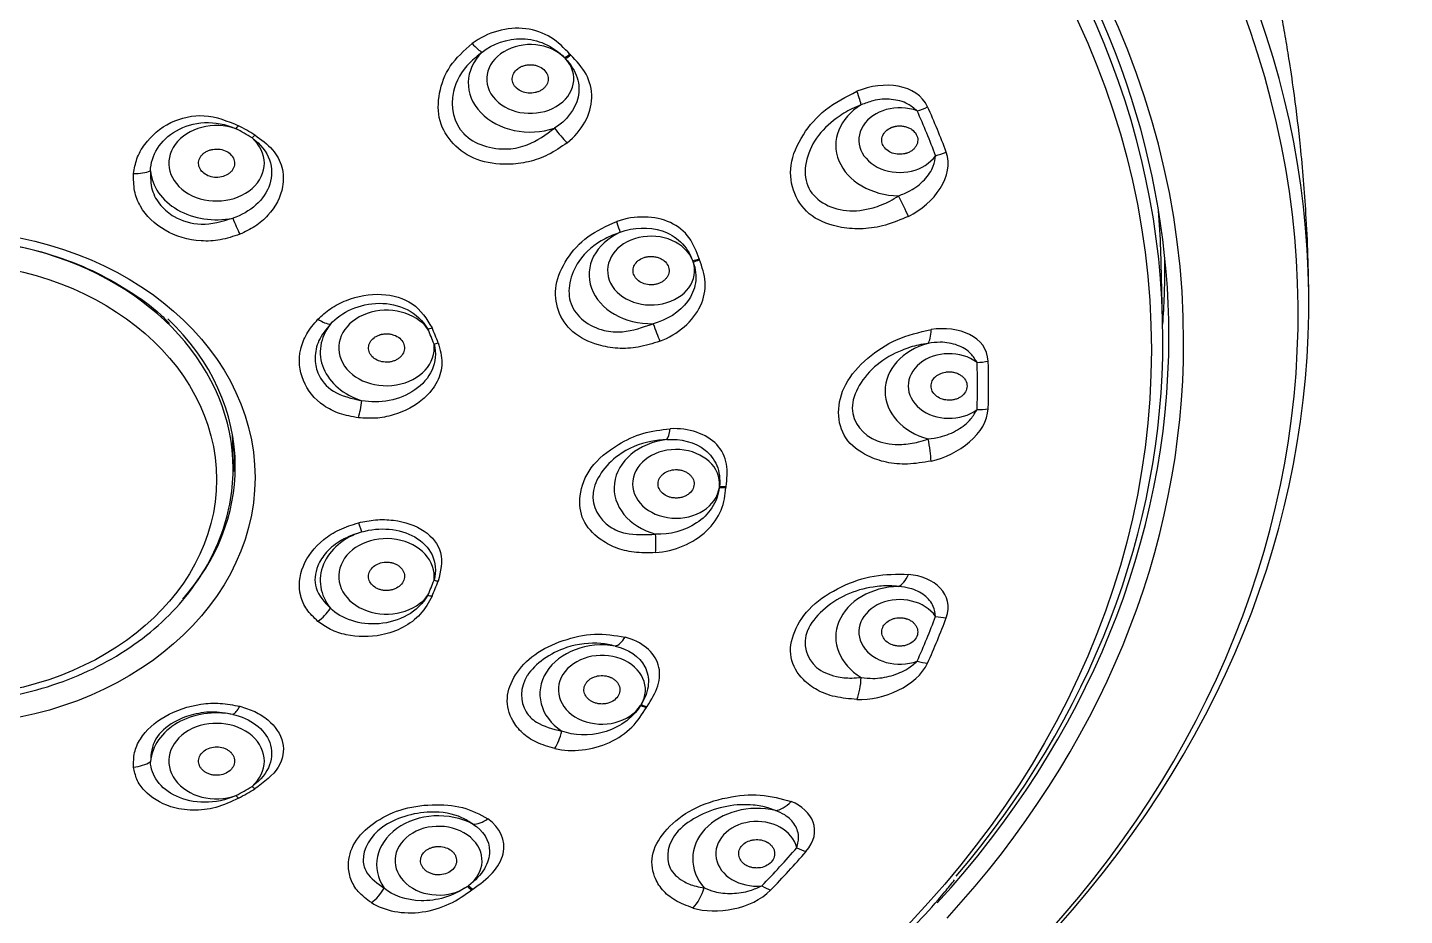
# Model space of a CAD drawing. Extents: x 0 to 1354, y 0 to 992.
# Drawn here: x 480.05 to 518.32, y 646.13 to 670.82 of the extents above; entities that cross this region are included whole.
import ezdxf

# ---------------------------------------------------------------- set-up
doc = ezdxf.new("R2010")
doc.units = 0
doc.header["$LTSCALE"] = 10
doc.header["$MEASUREMENT"] = 0
doc.layers.add('1', color=7, linetype='CONTINUOUS')

msp = doc.modelspace()

# ---------------------------------------------------------------- linework, layer by layer
at = {"layer": '1', "color": 7, "linetype": 'Continuous', "lineweight": -3}
for p, q in [((511.594, 662.754), (511.54, 664.646)), ((485.759, 658.553), (485.759, 659.039))]:
    msp.add_line(p, q, dxfattribs=at)
for centre, major_axis, ratio, start_param, end_param in [((477.659, 662.88), (37.699, 0), 0.790155, 5.156583, 10.55138), ((477.659, 662.072), (-34.52, 0), 0.790155, 3.141593, 6.283185), ((477.659, 662.237), (34.11, 0), 0.790155, 0, 3.141593), ((477.659, 663.163), (-37.999, 0), 0.790155, 2.502798, 3.799488), ((477.659, 662.15), (-33.944, 0), 0.790155, 3.141593, 3.806432), ((494.018, 669.272), (-1.723, 0), 0.790155, 5.603381, 8.256586), ((492.278, 670.759), (-0.475, 0.643), 0.18333, 2.072391, 2.769254), ((494.018, 669.386), (1.209, 0), 0.790155, 0.662184, 6.914598), ((494.972, 670.464), (0.578, 0.553), 0.488794, 4.274683, 4.509098), ((477.659, 659.625), (21.709, 0), 0.790155, 0.645942, 0.647655), ((494.994, 670.441), (-0.579, -0.552), 0.489427, 1.13396, 1.368375), ((477.659, 659.638), (21.895, 0), 0.790155, 0.645942, 0.647655), ((502.829, 669.539), (-0.385, 0.923), 0.069891, 3.43752, 4.115548), ((504.289, 667.543), (-1.779, 0), 0.790155, 5.359245, 7.835444), ((504.289, 667.686), (1.136, 0), 0.790155, 1.132001, 5.779503), ((504.771, 669.112), (-0.911, -0.412), 0.577214, 1.315641, 1.62953), ((477.659, 660.88), (-29.098, 0), 0.790155, 3.426954, 3.484549), ((485.3, 667.043), (1.328, 0), 0.790155, 1.151939, 7.016202), ((477.659, 660.85), (28.789, 0), 0.790155, 0.285362, 0.342957), ((485.84, 668.492), (0.386, 0.701), 0.350617, 4.145759, 4.299406), ((477.659, 658.733), (14.302, 0), 0.790155, 0.923169, 0.961787), ((477.659, 658.738), (-14.424, 0), 0.790155, 4.064761, 4.10338), ((486.287, 668.235), (-0.41, -0.687), 0.369764, 1.0168, 1.170446), ((494.895, 668.021), (-0.496, 0.628), 0.201371, 1.415733, 2.112596), ((505.284, 667.866), (0.937, 0.348), 0.588121, 4.497406, 4.811294), ((482.949, 667.177), (-0.797, 0.065), 0.516767, 1.669693, 2.311148), ((485.3, 666.928), (-1.842, 0), 0.790155, 0.067887, 1.817068), ((504.244, 666.099), (-0.439, 0.898), 0.027536, 4.063541, 4.74157), ((477.659, 664.044), (-33.89, 0), 0.790155, 3.164173, 3.204425), ((477.659, 658.553), (-8.1, 0), 0.790155, 3.141593, 5.631894), ((485.875, 665.498), (-0.294, 0.744), 0.137649, 1.491595, 2.13305), ((496.262, 665.851), (-0.262, 0.756), 0.015481, 3.408453, 4.105317), ((497.376, 663.943), (-1.723, 0), 0.790155, 5.233782, 7.886987), ((497.376, 664.058), (1.209, 0), 0.790155, 0.292585, 6.544999), ((498.534, 664.823), (0.752, 0.272), 0.589366, 4.502608, 4.737023), ((477.659, 659.638), (21.895, 0), 0.790155, 0.276343, 0.278056), ((477.659, 664.166), (-34, 0), 0.790155, 3.141593, 3.150821), ((477.659, 659.625), (21.709, 0), 0.790155, 0.276343, 0.278056), ((498.544, 664.795), (-0.753, -0.27), 0.589653, 1.362238, 1.596653), ((477.659, 664.166), (-34, 0), 0.790155, 3.082001, 3.141593), ((490.023, 661.907), (1.328, 0), 0.790155, 0.52362, 6.387883), ((477.659, 658.605), (8.162, 0), 0.790155, 0, 0.691739), ((490.023, 661.792), (-1.842, 0), 0.790155, 5.722754, 7.471935), ((488.027, 663.158), (-0.58, 0.551), 0.3757, 2.058773, 2.700229), ((491.173, 662.922), (0.733, 0.321), 0.579144, 4.463746, 4.617392), ((477.659, 658.738), (-14.424, 0), 0.790155, 3.436443, 3.475061), ((497.45, 662.552), (-0.285, 0.748), 0.006264, 1.527618, 2.224481), ((477.659, 658.733), (14.302, 0), 0.790155, 0.29485, 0.333468), ((504.868, 662.984), (-0.155, 0.988), 0.252062, 3.38468, 4.062709), ((477.659, 662.237), (34.11, 0), 0.790155, 5.658696, 6.283185), ((477.659, 662.15), (-33.944, 0), 0.790155, 2.551268, 3.141593), ((491.344, 662.507), (-0.747, -0.287), 0.586457, 1.349092, 1.502739), ((505.659, 660.706), (-1.779, 0), 0.790155, 5.045086, 7.521285), ((505.659, 660.85), (1.136, 0), 0.790155, 0.817842, 5.465344), ((477.659, 662.072), (-34.52, 0), 0.790155, 2.51406, 3.141593), ((506.436, 662.118), (-0.999, -0.036), 0.612653, 1.548466, 1.862354), ((477.659, 660.85), (28.789, 0), 0.790155, 6.254388, 6.311983), ((477.659, 660.88), (-29.098, 0), 0.790155, 3.112795, 3.17039), ((489.144, 660.44), (0.098, 0.794), 0.237725, 4.102152, 4.743607), ((506.436, 660.808), (0.999, -0.036), 0.612653, 4.73472, 5.048608), ((477.659, 659.039), (8.1, 0), 0.790155, 0, 0.080209), ((497.733, 660.139), (-0.037, 0.799), 0.234951, 3.365531, 4.062394), ((498.072, 658.016), (-1.723, 0), 0.790155, 4.864183, 7.517388), ((498.072, 658.13), (1.209, 0), 0.790155, 6.206171, 12.458585), ((504.868, 659.367), (-0.212, 0.977), 0.207528, 4.000239, 4.678268), ((477.659, 659.039), (8.15, 0), 0.790155, 6.195221, 6.272092), ((477.659, 658.605), (8.162, 0), 0.790155, 5.675484, 6.283185), ((477.659, 659.625), (21.709, 0), 0.790155, 6.189929, 6.191642), ((499.273, 658.518), (-0.794, 0.094), 0.610244, 1.642903, 1.877318), ((499.277, 658.547), (0.795, -0.092), 0.610341, 4.783179, 5.017594), ((477.659, 659.638), (21.895, 0), 0.790155, 6.189929, 6.191642), ((490.023, 655.444), (-1.842, 0), 0.790155, 5.094435, 6.843617), ((489.144, 657.547), (-0.208, 0.772), 0.056522, 2.257656, 2.899111), ((497.333, 656.723), (-0.061, 0.798), 0.212439, 4.009316, 4.70618), ((490.023, 655.558), (1.328, 0), 0.790155, 6.178487, 12.04275), ((504.244, 656.252), (0.091, 0.996), 0.432054, 3.378193, 4.056222), ((477.659, 658.733), (14.302, 0), 0.790155, 5.949717, 5.988335), ((477.659, 658.738), (-14.424, 0), 0.790155, 2.808124, 2.846742), ((491.344, 655.939), (0.747, -0.287), 0.586457, 4.934093, 5.08774), ((504.289, 653.869), (-1.779, 0), 0.790155, 4.730926, 7.207126), ((491.173, 655.524), (-0.733, 0.321), 0.579144, 1.81944, 1.973086), ((504.289, 654.013), (1.136, 0), 0.790155, 0.503683, 5.151184), ((488.027, 654.83), (0.511, 0.615), 0.556904, 4.266721, 4.908177), ((477.659, 660.85), (28.789, 0), 0.790155, 5.940229, 5.997824), ((505.284, 655.059), (-0.937, 0.348), 0.588121, 1.785779, 2.099668), ((477.659, 660.88), (-29.098, 0), 0.790155, 2.798636, 2.856231), ((496.01, 652.29), (-1.723, 0), 0.790155, 4.494584, 7.147789), ((496.493, 654.392), (0.202, 0.774), 0.44544, 3.390589, 4.087452), ((496.01, 652.405), (1.209, 0), 0.790155, 5.836572, 12.088986), ((504.771, 653.813), (0.911, -0.412), 0.577214, 4.967544, 5.281432), ((502.829, 652.812), (0.03, 1), 0.3897, 3.981884, 4.659913), ((485.3, 650.308), (-1.842, 0), 0.790155, 4.466117, 6.215298), ((485.875, 652.489), (0.189, 0.777), 0.318853, 3.37933, 4.020785), ((477.659, 659.625), (21.709, 0), 0.790155, 5.82033, 5.822043), ((497.084, 652.456), (-0.676, 0.427), 0.548418, 1.904211, 2.138626), ((497.1, 652.482), (0.677, -0.426), 0.548886, 5.044741, 5.279156), ((477.659, 659.638), (21.895, 0), 0.790155, 5.82033, 5.822043), ((485.3, 650.422), (1.328, 0), 0.790155, 5.550169, 11.414432), ((494.558, 651.321), (0.177, 0.78), 0.425202, 4.026831, 4.723695), ((482.949, 650.81), (0.796, 0.078), 0.69797, 4.701126, 5.342581), ((477.659, 658.733), (14.302, 0), 0.790155, 5.321398, 5.360017), ((485.84, 649.954), (-0.386, 0.701), 0.350617, 2.137426, 2.291073), ((477.659, 658.738), (-14.424, 0), 0.790155, 2.179806, 2.218424), ((486.287, 650.211), (0.41, -0.687), 0.369764, 5.266386, 5.420032), ((500.312, 647.702), (-1.779, 0), 0.790155, 4.416767, 6.892966), ((501.017, 650.002), (0.359, 0.933), 0.592247, 3.429012, 4.107041), ((491.47, 647.539), (-1.723, 0), 0.790155, 4.124985, 6.77819), ((491.47, 647.654), (1.209, 0), 0.790155, 5.466973, 11.719387), ((492.71, 649.387), (0.458, 0.656), 0.61852, 3.502348, 4.199211), ((500.312, 647.845), (1.136, 0), 0.790155, 0.189523, 4.837025), ((477.659, 660.85), (28.789, 0), 0.790155, 5.626069, 5.683664), ((501.427, 648.627), (-0.756, 0.654), 0.50602, 1.983354, 2.297242), ((477.659, 660.88), (-29.098, 0), 0.790155, 2.484477, 2.542072), ((489.501, 647.075), (0.431, 0.674), 0.60329, 4.128443, 4.825306), ((477.659, 659.625), (21.709, 0), 0.790155, 5.450731, 5.452444), ((492.27, 647.429), (-0.467, 0.65), 0.412525, 2.091639, 2.326054), ((492.298, 647.449), (0.468, -0.649), 0.413301, 5.232558, 5.466973), ((477.659, 659.638), (21.895, 0), 0.790155, 5.450731, 5.452444), ((498.326, 647.076), (0.292, 0.956), 0.556219, 4.017305, 4.695334), ((500.453, 647.568), (0.716, -0.699), 0.485274, 5.154868, 5.468757)]:
    msp.add_ellipse(centre, major_axis=major_axis, ratio=ratio, start_param=start_param, end_param=end_param, dxfattribs=at)
for centre, major_axis in [((477.659, 661.859), (33.622, 0)), ((477.659, 658.305), (-8.709, 0)), ((477.659, 658.248), (7.641, 0))]:
    msp.add_ellipse(centre, major_axis=major_axis, ratio=0.790155, dxfattribs=at)
for points, knots in [([(515.658, 663.317), (515.652, 664.092), (515.604, 665.492), (515.451, 667.362), (515.284, 668.773), (515.138, 669.77), (515.017, 670.504), (514.904, 671.135), (514.78, 671.769), (514.569, 672.777), (514.229, 674.202), (513.66, 676.203), (512.901, 678.44), (511.959, 680.757), (510.987, 682.804), (510.203, 684.268), (509.64, 685.245), (509.215, 685.953), (508.659, 686.839), (507.836, 688.073), (506.632, 689.724), (505.651, 690.922), (505.081, 691.576)], [0, 0, 0, 0, 0.075311, 0.136171, 0.182256, 0.21336, 0.234183, 0.25491, 0.275875, 0.297078, 0.355152, 0.418363, 0.49946, 0.584913, 0.661635, 0.720158, 0.746456, 0.771986, 0.801818, 0.849529, 0.915719, 1, 1, 1, 1]), ([(495.12, 670.076), (494.961, 670.241), (494.796, 670.411), (494.387, 670.666), (494.146, 670.751), (493.385, 670.844), (492.823, 670.683), (492.404, 670.373)], [0, 0, 0, 0, 0.25, 0.25, 0.5, 0.5, 1, 1, 1, 1]), ([(492.678, 670.128), (492.97, 670.363), (493.375, 670.512), (494.003, 670.497), (494.217, 670.453), (494.62, 670.275), (494.811, 670.139), (494.972, 669.974)], [0, 0, 0, 0, 0.5, 0.5, 0.75, 0.75, 1, 1, 1, 1]), ([(495.043, 667.612), (494.874, 667.493), (494.548, 667.264), (493.974, 667.065), (493.293, 666.983), (492.513, 667.085), (491.844, 667.548), (491.439, 668.212), (491.455, 668.992), (491.738, 669.778), (492.18, 670.173), (492.404, 670.373)], [0, 0, 0, 0, 0.087607, 0.169371, 0.250856, 0.377447, 0.501128, 0.621802, 0.747777, 0.872041, 1, 1, 1, 1]), ([(492.678, 670.128), (492.559, 670.034), (492.185, 669.74), (491.716, 668.927), (491.891, 668.159), (492.455, 667.57), (493.128, 667.353), (494.062, 667.556), (494.452, 667.842), (494.694, 668.019)], [0, 0, 0, 0, 0.080562, 0.253207, 0.499831, 0.500495, 0.747529, 0.843295, 1, 1, 1, 1]), ([(494.322, 669.072), (494.335, 669.08), (494.36, 669.097), (494.407, 669.135), (494.457, 669.19), (494.498, 669.265), (494.526, 669.37), (494.509, 669.507), (494.407, 669.652), (494.267, 669.737), (494.136, 669.773), (494.033, 669.784), (493.931, 669.778), (493.833, 669.756), (493.766, 669.729), (493.725, 669.706), (493.699, 669.691), (493.632, 669.644), (493.549, 669.548), (493.514, 669.426), (493.521, 669.327), (493.543, 669.256), (493.582, 669.189), (493.654, 669.108), (493.778, 669.029), (493.962, 668.984), (494.122, 668.994), (494.226, 669.025), (494.282, 669.05), (494.309, 669.065), (494.322, 669.072)], [0, 0, 0, 0, 0.015625, 0.03125, 0.0625, 0.09375, 0.125, 0.1875, 0.25, 0.3125, 0.34375, 0.375, 0.40625, 0.4375, 0.46875, 0.476562, 0.484375, 0.5, 0.5625, 0.625, 0.65625, 0.6875, 0.71875, 0.75, 0.8125, 0.875, 0.9375, 0.96875, 0.984375, 1, 1, 1, 1]), ([(494.994, 669.95), (495.153, 669.781), (495.264, 669.602), (495.379, 669.237), (495.384, 669.053), (495.269, 668.529), (495.019, 668.221), (494.694, 668.019)], [0, 0, 0, 0, 0.25, 0.25, 0.5, 0.5, 1, 1, 1, 1]), ([(495.043, 667.612), (495.452, 667.935), (495.717, 668.402), (495.734, 669.092), (495.677, 669.317), (495.46, 669.716), (495.302, 669.884), (495.143, 670.052)], [0, 0, 0, 0, 0.5, 0.5, 0.75, 0.75, 1, 1, 1, 1]), ([(504.529, 665.566), (504.317, 665.475), (503.908, 665.3), (503.267, 665.201), (502.554, 665.246), (501.803, 665.512), (501.31, 666.171), (501.186, 667.001), (501.556, 667.84), (502.2, 668.588), (502.793, 668.889), (503.099, 669.043)], [0, 0, 0, 0, 0.087456, 0.169153, 0.25014, 0.377375, 0.499739, 0.622279, 0.749894, 0.871256, 1, 1, 1, 1]), ([(503.217, 668.665), (503.129, 668.629), (502.888, 668.532), (502.435, 668.251), (501.751, 667.599), (501.572, 666.799), (501.887, 666.033), (502.559, 665.636), (503.462, 665.759), (503.952, 665.947), (504.175, 666.087), (504.256, 666.138)], [0, 0, 0, 0, 0.046355, 0.127416, 0.254336, 0.50001, 0.500136, 0.746142, 0.872777, 0.954138, 1, 1, 1, 1]), ([(504.771, 668.499), (504.689, 668.567), (504.491, 668.732), (504.054, 668.844), (503.593, 668.814), (503.323, 668.707), (503.217, 668.665)], [0, 0, 0, 0, 0.208279, 0.500324, 0.801781, 1, 1, 1, 1]), ([(482.995, 666.761), (483.017, 666.897), (483.065, 667.179), (483.36, 667.702), (483.965, 668.232), (485.005, 668.464), (485.601, 668.216), (485.91, 668.087)], [0, 0, 0, 0, 0.121003, 0.24993, 0.500418, 0.740079, 1, 1, 1, 1]), ([(483.462, 666.829), (483.473, 667.257), (483.728, 667.689), (484.409, 668.075), (484.679, 668.157), (485.251, 668.186), (485.556, 668.129), (485.84, 668.002)], [0, 0, 0, 0, 0.5, 0.5, 0.75, 0.75, 1, 1, 1, 1]), ([(486.361, 667.828), (486.54, 667.702), (486.88, 667.462), (487.154, 666.942), (487.177, 666.283), (486.863, 665.689), (486.384, 665.272), (486.089, 665.134), (485.945, 665.067)], [0, 0, 0, 0, 0.178327, 0.339125, 0.500023, 0.752204, 0.878517, 1, 1, 1, 1]), ([(504.443, 667.311), (504.451, 667.313), (504.468, 667.317), (504.5, 667.328), (504.554, 667.35), (504.625, 667.39), (504.695, 667.452), (504.765, 667.547), (504.804, 667.684), (504.76, 667.851), (504.653, 667.967), (504.537, 668.033), (504.439, 668.066), (504.337, 668.082), (504.251, 668.082), (504.193, 668.075), (504.161, 668.068), (504.141, 668.064), (504.125, 668.06), (504.11, 668.055), (504.083, 668.047), (504.003, 668.016), (503.917, 667.959), (503.848, 667.878), (503.799, 667.79), (503.779, 667.67), (503.818, 667.529), (503.921, 667.405), (504.076, 667.319), (504.229, 667.289), (504.349, 667.292), (504.41, 667.303), (504.439, 667.31), (504.443, 667.311)], [0, 0, 0, 0, 0.007812, 0.015625, 0.03125, 0.0625, 0.09375, 0.125, 0.1875, 0.25, 0.3125, 0.34375, 0.375, 0.40625, 0.4375, 0.453125, 0.460938, 0.46875, 0.472656, 0.476562, 0.484375, 0.5, 0.5625, 0.59375, 0.625, 0.6875, 0.75, 0.8125, 0.875, 0.9375, 0.96875, 0.996094, 1, 1, 1, 1]), ([(485.705, 666.811), (485.715, 666.821), (485.733, 666.843), (485.764, 666.89), (485.791, 666.953), (485.803, 667.032), (485.794, 667.137), (485.732, 667.263), (485.589, 667.379), (485.399, 667.441), (485.227, 667.44), (485.099, 667.407), (485.012, 667.369), (484.949, 667.326), (484.911, 667.291), (484.892, 667.271), (484.864, 667.238), (484.831, 667.187), (484.796, 667.088), (484.799, 666.959), (484.875, 666.817), (485.012, 666.708), (485.192, 666.647), (485.388, 666.644), (485.541, 666.69), (485.643, 666.752), (485.686, 666.79), (485.705, 666.811)], [0, 0, 0, 0, 0.015625, 0.03125, 0.0625, 0.09375, 0.125, 0.1875, 0.25, 0.3125, 0.375, 0.40625, 0.4375, 0.46875, 0.484375, 0.492188, 0.5, 0.53125, 0.5625, 0.625, 0.6875, 0.75, 0.8125, 0.875, 0.9375, 0.96875, 1, 1, 1, 1]), ([(486.287, 667.745), (486.527, 667.572), (486.692, 667.36), (486.851, 666.912), (486.848, 666.675), (486.639, 666.024), (486.23, 665.672), (485.749, 665.516)], [0, 0, 0, 0, 0.25, 0.25, 0.5, 0.5, 1, 1, 1, 1]), ([(504.256, 666.138), (504.364, 666.18), (504.633, 666.287), (504.99, 666.568), (505.234, 666.924), (505.269, 667.156), (505.284, 667.253)], [0, 0, 0, 0, 0.200427, 0.49953, 0.790892, 1, 1, 1, 1]), ([(485.945, 665.067), (485.766, 665.008), (485.418, 664.892), (484.684, 664.855), (483.821, 665.114), (483.218, 665.695), (482.991, 666.283), (482.993, 666.599), (482.995, 666.761)], [0, 0, 0, 0, 0.130106, 0.252927, 0.499594, 0.746402, 0.869479, 1, 1, 1, 1]), ([(483.462, 666.829), (483.462, 666.651), (483.463, 666.306), (483.721, 665.861), (484.167, 665.487), (484.9, 665.268), (485.456, 665.431), (485.749, 665.516)], [0, 0, 0, 0, 0.179168, 0.347393, 0.501625, 0.737142, 1, 1, 1, 1]), ([(498.713, 664.387), (498.641, 664.586), (498.563, 664.792), (498.306, 665.145), (498.127, 665.293), (497.488, 665.592), (496.923, 665.598), (496.421, 665.424)], [0, 0, 0, 0, 0.25, 0.25, 0.5, 0.5, 1, 1, 1, 1]), ([(497.62, 662.096), (497.421, 662.031), (497.036, 661.907), (496.444, 661.88), (495.805, 661.993), (495.154, 662.307), (494.752, 662.928), (494.668, 663.665), (495.006, 664.392), (495.584, 665.051), (496.139, 665.298), (496.421, 665.424)], [0, 0, 0, 0, 0.087607, 0.169371, 0.250856, 0.377447, 0.501128, 0.621802, 0.747777, 0.872041, 1, 1, 1, 1]), ([(496.518, 665.124), (496.882, 665.262), (497.313, 665.288), (497.876, 665.097), (498.052, 664.995), (498.344, 664.714), (498.46, 664.534), (498.534, 664.333)], [0, 0, 0, 0, 0.5, 0.5, 0.75, 0.75, 1, 1, 1, 1]), ([(477.659, 664.955), (477.875, 664.955), (478.505, 664.935), (479.544, 664.808), (480.736, 664.512), (481.858, 664.079), (482.871, 663.514), (483.585, 663.005), (483.914, 662.669), (483.99, 662.585)], [0, 0, 0, 0, 0.088697, 0.260068, 0.431487, 0.602833, 0.774127, 0.945438, 1, 1, 1, 1]), ([(496.518, 665.124), (496.376, 665.068), (495.928, 664.896), (495.183, 664.262), (495.023, 663.492), (495.28, 662.781), (495.785, 662.391), (496.69, 662.323), (497.149, 662.483), (497.433, 662.582)], [0, 0, 0, 0, 0.080562, 0.253207, 0.499831, 0.500495, 0.747529, 0.843295, 1, 1, 1, 1]), ([(497.516, 663.678), (497.532, 663.682), (497.563, 663.69), (497.624, 663.713), (497.695, 663.75), (497.768, 663.807), (497.843, 663.898), (497.889, 664.03), (497.861, 664.195), (497.768, 664.314), (497.663, 664.385), (497.572, 664.424), (497.474, 664.448), (497.372, 664.455), (497.297, 664.449), (497.249, 664.44), (497.218, 664.433), (497.133, 664.408), (497.013, 664.342), (496.924, 664.238), (496.886, 664.144), (496.874, 664.071), (496.879, 663.998), (496.909, 663.902), (496.989, 663.793), (497.14, 663.699), (497.294, 663.662), (497.405, 663.662), (497.468, 663.669), (497.5, 663.675), (497.516, 663.678)], [0, 0, 0, 0, 0.015625, 0.03125, 0.0625, 0.09375, 0.125, 0.1875, 0.25, 0.3125, 0.34375, 0.375, 0.40625, 0.4375, 0.46875, 0.476562, 0.484375, 0.5, 0.5625, 0.625, 0.65625, 0.6875, 0.71875, 0.75, 0.8125, 0.875, 0.9375, 0.96875, 0.984375, 1, 1, 1, 1]), ([(498.544, 664.305), (498.615, 664.102), (498.637, 663.904), (498.581, 663.53), (498.504, 663.356), (498.172, 662.898), (497.814, 662.679), (497.433, 662.582)], [0, 0, 0, 0, 0.25, 0.25, 0.5, 0.5, 1, 1, 1, 1]), ([(497.62, 662.096), (498.117, 662.285), (498.547, 662.65), (498.849, 663.292), (498.892, 663.519), (498.865, 663.954), (498.795, 664.156), (498.723, 664.358)], [0, 0, 0, 0, 0.5, 0.5, 0.75, 0.75, 1, 1, 1, 1]), ([(488.116, 662.707), (488.227, 662.809), (488.456, 663.019), (489.044, 663.315), (489.876, 663.476), (490.844, 663.193), (491.136, 662.717), (491.289, 662.469)], [0, 0, 0, 0, 0.121003, 0.24993, 0.500418, 0.740079, 1, 1, 1, 1]), ([(488.462, 662.566), (488.771, 662.911), (489.277, 663.148), (490.089, 663.151), (490.36, 663.094), (490.835, 662.854), (491.037, 662.667), (491.173, 662.432)], [0, 0, 0, 0, 0.5, 0.5, 0.75, 0.75, 1, 1, 1, 1]), ([(489.243, 659.966), (489.063, 659.998), (488.713, 660.062), (488.119, 660.366), (487.628, 660.973), (487.558, 661.727), (487.786, 662.314), (488.003, 662.573), (488.116, 662.707)], [0, 0, 0, 0, 0.130106, 0.252927, 0.499594, 0.746402, 0.869479, 1, 1, 1, 1]), ([(488.462, 662.566), (488.342, 662.419), (488.11, 662.133), (488.009, 661.648), (488.1, 661.136), (488.515, 660.622), (489.052, 660.504), (489.336, 660.441)], [0, 0, 0, 0, 0.179168, 0.347393, 0.501625, 0.737142, 1, 1, 1, 1]), ([(490.178, 661.531), (490.193, 661.535), (490.224, 661.545), (490.284, 661.568), (490.353, 661.606), (490.422, 661.664), (490.492, 661.754), (490.536, 661.884), (490.506, 662.045), (490.399, 662.184), (490.259, 662.262), (490.131, 662.295), (490.032, 662.305), (489.949, 662.299), (489.893, 662.289), (489.862, 662.281), (489.815, 662.268), (489.75, 662.241), (489.648, 662.177), (489.555, 662.072), (489.511, 661.922), (489.541, 661.77), (489.64, 661.637), (489.797, 661.543), (489.955, 661.51), (490.084, 661.512), (490.147, 661.523), (490.178, 661.531)], [0, 0, 0, 0, 0.015625, 0.03125, 0.0625, 0.09375, 0.125, 0.1875, 0.25, 0.3125, 0.375, 0.40625, 0.4375, 0.46875, 0.484375, 0.492188, 0.5, 0.53125, 0.5625, 0.625, 0.6875, 0.75, 0.8125, 0.875, 0.9375, 0.96875, 1, 1, 1, 1]), ([(505.16, 658.762), (504.939, 658.725), (504.513, 658.654), (503.908, 658.711), (503.291, 658.923), (502.722, 659.352), (502.589, 659.859), (502.589, 660.368), (502.721, 660.926), (503.356, 661.636), (504.199, 662.197), (504.833, 662.343), (505.16, 662.418)], [0, 0, 0, 0, 0.087458, 0.169158, 0.250147, 0.37738, 0.499751, 0.500394, 0.622942, 0.750385, 0.871489, 1, 1, 1, 1]), ([(491.461, 662.05), (491.513, 661.865), (491.611, 661.513), (491.466, 660.959), (491.032, 660.406), (490.381, 660.06), (489.723, 659.935), (489.401, 659.956), (489.243, 659.966)], [0, 0, 0, 0, 0.178327, 0.339125, 0.500023, 0.752204, 0.878517, 1, 1, 1, 1]), ([(491.344, 662.017), (491.408, 661.765), (491.386, 661.516), (491.191, 661.078), (491.02, 660.885), (490.393, 660.449), (489.823, 660.348), (489.336, 660.441)], [0, 0, 0, 0, 0.25, 0.25, 0.5, 0.5, 1, 1, 1, 1]), ([(505.078, 662.035), (504.989, 662.021), (504.745, 661.985), (504.249, 661.823), (503.415, 661.361), (502.967, 660.639), (502.968, 659.834), (503.416, 659.297), (504.251, 659.202), (504.746, 659.266), (504.99, 659.348), (505.078, 659.378)], [0, 0, 0, 0, 0.046355, 0.127416, 0.254336, 0.50001, 0.500136, 0.746142, 0.872777, 0.954138, 1, 1, 1, 1]), ([(506.436, 661.505), (506.385, 661.59), (506.262, 661.794), (505.904, 662.006), (505.474, 662.087), (505.19, 662.05), (505.078, 662.035)], [0, 0, 0, 0, 0.208279, 0.500324, 0.801781, 1, 1, 1, 1]), ([(505.659, 660.455), (505.668, 660.455), (505.685, 660.455), (505.72, 660.457), (505.78, 660.465), (505.863, 660.486), (505.954, 660.527), (506.058, 660.6), (506.148, 660.722), (506.172, 660.891), (506.115, 661.028), (506.03, 661.118), (505.951, 661.174), (505.86, 661.214), (505.778, 661.235), (505.72, 661.242), (505.687, 661.244), (505.666, 661.245), (505.649, 661.245), (505.633, 661.244), (505.605, 661.243), (505.516, 661.233), (505.412, 661.199), (505.315, 661.139), (505.234, 661.067), (505.168, 660.959), (505.15, 660.814), (505.2, 660.672), (505.313, 660.552), (505.447, 660.486), (505.563, 660.46), (505.624, 660.455), (505.655, 660.455), (505.659, 660.455)], [0, 0, 0, 0, 0.007812, 0.015625, 0.03125, 0.0625, 0.09375, 0.125, 0.1875, 0.25, 0.3125, 0.34375, 0.375, 0.40625, 0.4375, 0.453125, 0.460938, 0.46875, 0.472656, 0.476562, 0.484375, 0.5, 0.5625, 0.59375, 0.625, 0.6875, 0.75, 0.8125, 0.875, 0.9375, 0.96875, 0.996094, 1, 1, 1, 1]), ([(505.078, 659.378), (505.192, 659.393), (505.475, 659.43), (505.905, 659.613), (506.262, 659.894), (506.385, 660.106), (506.436, 660.195)], [0, 0, 0, 0, 0.200427, 0.49953, 0.790892, 1, 1, 1, 1]), ([(497.501, 656.217), (497.299, 656.212), (496.907, 656.202), (496.377, 656.341), (495.865, 656.624), (495.431, 657.098), (495.348, 657.824), (495.643, 658.617), (496.364, 659.197), (497.147, 659.573), (497.65, 659.632), (497.905, 659.662)], [0, 0, 0, 0, 0.087565, 0.16929, 0.250736, 0.377265, 0.500887, 0.639925, 0.78603, 0.891403, 1, 1, 1, 1]), ([(499.462, 658.057), (499.486, 658.263), (499.508, 658.477), (499.436, 658.879), (499.343, 659.067), (498.914, 659.524), (498.421, 659.686), (497.905, 659.662)], [0, 0, 0, 0, 0.25, 0.25, 0.5, 0.5, 1, 1, 1, 1]), ([(497.811, 659.361), (497.664, 659.349), (497.203, 659.31), (496.284, 658.923), (495.81, 658.246), (495.724, 657.51), (495.994, 657.005), (496.748, 656.692), (497.214, 656.716), (497.503, 656.73)], [0, 0, 0, 0, 0.080562, 0.253207, 0.499831, 0.500495, 0.747529, 0.843295, 1, 1, 1, 1]), ([(497.811, 659.361), (498.198, 659.389), (498.596, 659.293), (499.019, 658.956), (499.133, 658.811), (499.274, 658.466), (499.299, 658.265), (499.277, 658.057)], [0, 0, 0, 0, 0.5, 0.5, 0.75, 0.75, 1, 1, 1, 1]), ([(471.189, 654.64), (471.195, 654.631), (471.427, 654.341), (472.027, 653.854), (472.978, 653.206), (474.059, 652.696), (475.222, 652.322), (476.444, 652.096), (477.696, 652.023), (478.947, 652.105), (480.169, 652.34), (481.331, 652.724), (482.408, 653.248), (483.372, 653.9), (484.199, 654.666), (484.869, 655.527), (485.365, 656.461), (485.668, 657.426), (485.754, 658.132), (485.759, 658.501), (485.759, 658.553)], [0, 0, 0, 0, 0.001863, 0.063469, 0.125304, 0.187297, 0.249386, 0.311528, 0.373702, 0.435903, 0.498134, 0.560396, 0.622683, 0.684966, 0.747192, 0.809278, 0.871128, 0.932666, 0.990473, 1, 1, 1, 1]), ([(498.028, 657.737), (498.044, 657.735), (498.078, 657.734), (498.145, 657.738), (498.228, 657.752), (498.322, 657.785), (498.433, 657.848), (498.537, 657.958), (498.586, 658.12), (498.554, 658.257), (498.488, 658.354), (498.422, 658.416), (498.341, 658.466), (498.249, 658.502), (498.177, 658.518), (498.128, 658.523), (498.095, 658.525), (498.005, 658.526), (497.863, 658.5), (497.732, 658.428), (497.654, 658.351), (497.609, 658.286), (497.581, 658.216), (497.565, 658.118), (497.589, 657.994), (497.687, 657.863), (497.814, 657.785), (497.917, 657.753), (497.98, 657.741), (498.012, 657.738), (498.028, 657.737)], [0, 0, 0, 0, 0.015625, 0.03125, 0.0625, 0.09375, 0.125, 0.1875, 0.25, 0.3125, 0.34375, 0.375, 0.40625, 0.4375, 0.46875, 0.476562, 0.484375, 0.5, 0.5625, 0.625, 0.65625, 0.6875, 0.71875, 0.75, 0.8125, 0.875, 0.9375, 0.96875, 0.984375, 1, 1, 1, 1]), ([(497.501, 656.217), (498.02, 656.256), (498.556, 656.478), (499.102, 656.995), (499.239, 657.195), (499.406, 657.61), (499.434, 657.818), (499.458, 658.027)], [0, 0, 0, 0, 0.5, 0.5, 0.75, 0.75, 1, 1, 1, 1]), ([(499.273, 658.027), (499.247, 657.818), (499.176, 657.627), (498.956, 657.294), (498.809, 657.153), (498.305, 656.819), (497.886, 656.715), (497.503, 656.73)], [0, 0, 0, 0, 0.25, 0.25, 0.5, 0.5, 1, 1, 1, 1]), ([(489.243, 657.048), (489.4, 657.081), (489.724, 657.149), (490.379, 657.127), (491.121, 656.883), (491.647, 656.217), (491.524, 655.697), (491.461, 655.426)], [0, 0, 0, 0, 0.121003, 0.24993, 0.500418, 0.740079, 1, 1, 1, 1]), ([(488.116, 654.307), (488.004, 654.415), (487.787, 654.623), (487.559, 655.139), (487.627, 655.854), (488.117, 656.5), (488.712, 656.877), (489.062, 656.99), (489.243, 657.048)], [0, 0, 0, 0, 0.130106, 0.252927, 0.499594, 0.746402, 0.869479, 1, 1, 1, 1]), ([(489.336, 656.794), (489.142, 656.728), (488.765, 656.598), (488.343, 656.248), (488.045, 655.789), (487.983, 655.184), (488.297, 654.848), (488.462, 654.67)], [0, 0, 0, 0, 0.179168, 0.347393, 0.501625, 0.737142, 1, 1, 1, 1]), ([(489.336, 656.794), (489.825, 656.935), (490.388, 656.897), (491.02, 656.53), (491.19, 656.359), (491.386, 655.947), (491.409, 655.702), (491.344, 655.449)], [0, 0, 0, 0, 0.5, 0.5, 0.75, 0.75, 1, 1, 1, 1]), ([(489.869, 655.183), (489.884, 655.179), (489.916, 655.172), (489.982, 655.163), (490.066, 655.162), (490.165, 655.177), (490.289, 655.217), (490.421, 655.302), (490.516, 655.445), (490.533, 655.608), (490.478, 655.736), (490.399, 655.822), (490.326, 655.876), (490.255, 655.91), (490.202, 655.928), (490.171, 655.936), (490.123, 655.947), (490.051, 655.955), (489.921, 655.951), (489.767, 655.909), (489.62, 655.808), (489.531, 655.672), (489.513, 655.518), (489.57, 655.369), (489.672, 655.269), (489.779, 655.211), (489.838, 655.191), (489.869, 655.183)], [0, 0, 0, 0, 0.015625, 0.03125, 0.0625, 0.09375, 0.125, 0.1875, 0.25, 0.3125, 0.375, 0.40625, 0.4375, 0.46875, 0.484375, 0.492188, 0.5, 0.53125, 0.5625, 0.625, 0.6875, 0.75, 0.8125, 0.875, 0.9375, 0.96875, 1, 1, 1, 1]), ([(503.099, 652.136), (502.891, 652.153), (502.488, 652.186), (501.979, 652.383), (501.52, 652.729), (501.187, 653.272), (501.307, 654.028), (501.797, 654.764), (502.635, 655.293), (503.596, 655.629), (504.212, 655.619), (504.529, 655.613)], [0, 0, 0, 0, 0.087456, 0.169153, 0.25014, 0.377375, 0.499739, 0.622279, 0.749894, 0.871256, 1, 1, 1, 1]), ([(504.256, 655.275), (504.174, 655.283), (503.951, 655.305), (503.46, 655.267), (502.558, 655.021), (501.886, 654.44), (501.571, 653.674), (501.752, 653.058), (502.437, 652.773), (502.889, 652.719), (503.13, 652.74), (503.217, 652.748)], [0, 0, 0, 0, 0.046355, 0.127416, 0.254336, 0.50001, 0.500136, 0.746142, 0.872777, 0.954138, 1, 1, 1, 1]), ([(505.284, 654.446), (505.269, 654.539), (505.234, 654.764), (504.99, 655.051), (504.632, 655.231), (504.363, 655.262), (504.256, 655.275)], [0, 0, 0, 0, 0.208279, 0.500324, 0.801781, 1, 1, 1, 1]), ([(491.289, 655.008), (491.194, 654.834), (491.013, 654.502), (490.504, 654.116), (489.778, 653.861), (489.04, 653.872), (488.454, 654.066), (488.227, 654.228), (488.116, 654.307)], [0, 0, 0, 0, 0.178327, 0.339125, 0.500023, 0.752204, 0.878517, 1, 1, 1, 1]), ([(491.173, 655.034), (491.038, 654.8), (490.837, 654.609), (490.363, 654.343), (490.088, 654.264), (489.283, 654.196), (488.77, 654.373), (488.462, 654.67)], [0, 0, 0, 0, 0.25, 0.25, 0.5, 0.5, 1, 1, 1, 1]), ([(504.134, 653.637), (504.142, 653.635), (504.159, 653.631), (504.193, 653.625), (504.253, 653.617), (504.34, 653.617), (504.443, 653.634), (504.571, 653.678), (504.703, 653.772), (504.792, 653.927), (504.792, 654.071), (504.747, 654.178), (504.693, 654.25), (504.622, 654.311), (504.552, 654.35), (504.5, 654.371), (504.469, 654.381), (504.45, 654.387), (504.434, 654.391), (504.418, 654.394), (504.39, 654.4), (504.303, 654.412), (504.191, 654.406), (504.075, 654.372), (503.97, 654.324), (503.864, 654.237), (503.79, 654.104), (503.782, 653.956), (503.843, 653.814), (503.944, 653.719), (504.045, 653.666), (504.101, 653.646), (504.13, 653.638), (504.134, 653.637)], [0, 0, 0, 0, 0.007812, 0.015625, 0.03125, 0.0625, 0.09375, 0.125, 0.1875, 0.25, 0.3125, 0.34375, 0.375, 0.40625, 0.4375, 0.453125, 0.460938, 0.46875, 0.472656, 0.476562, 0.484375, 0.5, 0.5625, 0.59375, 0.625, 0.6875, 0.75, 0.8125, 0.875, 0.9375, 0.96875, 0.996094, 1, 1, 1, 1]), ([(494.703, 650.768), (494.524, 650.82), (494.179, 650.919), (493.781, 651.195), (493.467, 651.6), (493.309, 652.161), (493.56, 652.828), (494.108, 653.423), (494.916, 653.8), (495.82, 654.005), (496.374, 653.913), (496.655, 653.866)], [0, 0, 0, 0, 0.087607, 0.169371, 0.250856, 0.377447, 0.501128, 0.621802, 0.747777, 0.872041, 1, 1, 1, 1]), ([(496.382, 653.619), (496.251, 653.648), (495.839, 653.738), (494.869, 653.63), (494.145, 653.13), (493.729, 652.468), (493.727, 651.924), (494.228, 651.425), (494.638, 651.32), (494.892, 651.254)], [0, 0, 0, 0, 0.080562, 0.253207, 0.499831, 0.500495, 0.747529, 0.843295, 1, 1, 1, 1]), ([(497.267, 651.94), (497.383, 652.126), (497.501, 652.319), (497.625, 652.714), (497.631, 652.914), (497.469, 653.459), (497.114, 653.745), (496.655, 653.866)], [0, 0, 0, 0, 0.25, 0.25, 0.5, 0.5, 1, 1, 1, 1]), ([(496.382, 653.619), (496.74, 653.537), (497.051, 653.336), (497.278, 652.903), (497.314, 652.736), (497.285, 652.375), (497.216, 652.18), (497.1, 651.992)], [0, 0, 0, 0, 0.5, 0.5, 0.75, 0.75, 1, 1, 1, 1]), ([(503.217, 652.748), (503.325, 652.735), (503.594, 652.703), (504.054, 652.775), (504.49, 652.956), (504.688, 653.128), (504.771, 653.2)], [0, 0, 0, 0, 0.200427, 0.49953, 0.790892, 1, 1, 1, 1]), ([(495.789, 652.05), (495.804, 652.044), (495.834, 652.034), (495.899, 652.018), (495.983, 652.007), (496.085, 652.011), (496.218, 652.038), (496.365, 652.111), (496.485, 652.248), (496.518, 652.385), (496.5, 652.494), (496.467, 652.572), (496.414, 652.641), (496.346, 652.701), (496.285, 652.736), (496.242, 652.755), (496.212, 652.766), (496.129, 652.793), (495.984, 652.809), (495.829, 652.779), (495.721, 652.73), (495.65, 652.682), (495.592, 652.625), (495.532, 652.538), (495.498, 652.415), (495.529, 652.265), (495.612, 652.156), (495.694, 652.097), (495.746, 652.068), (495.775, 652.056), (495.789, 652.05)], [0, 0, 0, 0, 0.015625, 0.03125, 0.0625, 0.09375, 0.125, 0.1875, 0.25, 0.3125, 0.34375, 0.375, 0.40625, 0.4375, 0.46875, 0.476562, 0.484375, 0.5, 0.5625, 0.625, 0.65625, 0.6875, 0.71875, 0.75, 0.8125, 0.875, 0.9375, 0.96875, 0.984375, 1, 1, 1, 1]), ([(482.995, 650.253), (482.993, 650.389), (482.991, 650.654), (483.217, 651.17), (483.818, 651.714), (484.682, 652.012), (485.416, 652.048), (485.765, 651.981), (485.945, 651.947)], [0, 0, 0, 0, 0.130106, 0.252927, 0.499594, 0.746402, 0.869479, 1, 1, 1, 1]), ([(485.749, 651.719), (485.555, 651.752), (485.179, 651.816), (484.597, 651.724), (484.023, 651.488), (483.508, 651.032), (483.478, 650.622), (483.462, 650.406)], [0, 0, 0, 0, 0.179168, 0.347393, 0.501625, 0.737142, 1, 1, 1, 1]), ([(485.945, 651.947), (486.088, 651.903), (486.383, 651.812), (486.856, 651.5), (487.224, 650.971), (487.106, 650.201), (486.616, 649.838), (486.361, 649.649)], [0, 0, 0, 0, 0.121003, 0.24993, 0.500418, 0.740079, 1, 1, 1, 1]), ([(494.703, 650.768), (495.173, 650.662), (495.743, 650.721), (496.459, 651.051), (496.672, 651.2), (497.01, 651.54), (497.131, 651.726), (497.25, 651.914)], [0, 0, 0, 0, 0.5, 0.5, 0.75, 0.75, 1, 1, 1, 1]), ([(497.084, 651.966), (496.963, 651.778), (496.81, 651.62), (496.456, 651.372), (496.258, 651.282), (495.649, 651.112), (495.226, 651.132), (494.892, 651.254)], [0, 0, 0, 0, 0.25, 0.25, 0.5, 0.5, 1, 1, 1, 1]), ([(485.749, 651.719), (486.232, 651.61), (486.637, 651.324), (486.848, 650.74), (486.851, 650.525), (486.694, 650.103), (486.528, 649.895), (486.287, 649.72)], [0, 0, 0, 0, 0.5, 0.5, 0.75, 0.75, 1, 1, 1, 1]), ([(484.896, 650.19), (484.906, 650.18), (484.927, 650.159), (484.974, 650.121), (485.041, 650.082), (485.131, 650.048), (485.262, 650.022), (485.432, 650.03), (485.615, 650.102), (485.749, 650.225), (485.801, 650.355), (485.801, 650.461), (485.782, 650.539), (485.75, 650.599), (485.72, 650.638), (485.701, 650.659), (485.67, 650.69), (485.618, 650.731), (485.51, 650.787), (485.354, 650.825), (485.16, 650.812), (484.987, 650.743), (484.858, 650.626), (484.793, 650.48), (484.801, 650.351), (484.844, 650.255), (484.877, 650.211), (484.896, 650.19)], [0, 0, 0, 0, 0.015625, 0.03125, 0.0625, 0.09375, 0.125, 0.1875, 0.25, 0.3125, 0.375, 0.40625, 0.4375, 0.46875, 0.484375, 0.492188, 0.5, 0.53125, 0.5625, 0.625, 0.6875, 0.75, 0.8125, 0.875, 0.9375, 0.96875, 1, 1, 1, 1]), ([(485.91, 649.39), (485.705, 649.293), (485.315, 649.108), (484.636, 649.027), (483.896, 649.148), (483.351, 649.489), (483.062, 649.907), (483.017, 650.139), (482.995, 650.253)], [0, 0, 0, 0, 0.178327, 0.339125, 0.500023, 0.752204, 0.878517, 1, 1, 1, 1]), ([(485.84, 649.464), (485.558, 649.337), (485.254, 649.275), (484.682, 649.278), (484.409, 649.34), (483.733, 649.652), (483.473, 650.027), (483.462, 650.406)], [0, 0, 0, 0, 0.25, 0.25, 0.5, 0.5, 1, 1, 1, 1]), ([(498.548, 646.338), (498.373, 646.403), (498.034, 646.529), (497.67, 646.835), (497.413, 647.27), (497.35, 647.864), (497.773, 648.551), (498.513, 649.133), (499.472, 649.437), (500.456, 649.53), (500.992, 649.375), (501.268, 649.296)], [0, 0, 0, 0, 0.087456, 0.169153, 0.25014, 0.377375, 0.499739, 0.622279, 0.749894, 0.871256, 1, 1, 1, 1]), ([(489.602, 646.487), (489.472, 646.584), (489.219, 646.772), (489.008, 647.137), (488.934, 647.599), (489.073, 648.163), (489.623, 648.712), (490.395, 649.112), (491.288, 649.238), (492.178, 649.178), (492.616, 648.939), (492.839, 648.818)], [0, 0, 0, 0, 0.087607, 0.169371, 0.250856, 0.377447, 0.501128, 0.621802, 0.747777, 0.872041, 1, 1, 1, 1]), ([(500.83, 649.046), (500.764, 649.073), (500.583, 649.145), (500.145, 649.224), (499.263, 649.202), (498.433, 648.808), (497.834, 648.156), (497.729, 647.531), (498.197, 647.102), (498.562, 646.946), (498.776, 646.91), (498.853, 646.897)], [0, 0, 0, 0, 0.046355, 0.127416, 0.254336, 0.50001, 0.500136, 0.746142, 0.872777, 0.954138, 1, 1, 1, 1]), ([(492.425, 648.673), (492.327, 648.735), (492.02, 648.932), (491.13, 649.098), (490.254, 648.835), (489.564, 648.336), (489.29, 647.833), (489.47, 647.233), (489.769, 647.023), (489.954, 646.893)], [0, 0, 0, 0, 0.080562, 0.253207, 0.499831, 0.500495, 0.747529, 0.843295, 1, 1, 1, 1]), ([(492.423, 646.863), (492.617, 647.003), (492.815, 647.149), (493.117, 647.481), (493.222, 647.665), (493.349, 648.215), (493.181, 648.579), (492.839, 648.818)], [0, 0, 0, 0, 0.25, 0.25, 0.5, 0.5, 1, 1, 1, 1]), ([(501.427, 648.014), (501.45, 648.107), (501.506, 648.328), (501.4, 648.659), (501.15, 648.915), (500.921, 649.009), (500.83, 649.046)], [0, 0, 0, 0, 0.208279, 0.500324, 0.801781, 1, 1, 1, 1]), ([(492.425, 648.673), (492.705, 648.496), (492.888, 648.222), (492.886, 647.756), (492.841, 647.59), (492.645, 647.263), (492.492, 647.1), (492.298, 646.958)], [0, 0, 0, 0, 0.5, 0.5, 0.75, 0.75, 1, 1, 1, 1]), ([(491.102, 647.386), (491.113, 647.377), (491.137, 647.359), (491.189, 647.325), (491.263, 647.291), (491.36, 647.266), (491.496, 647.253), (491.667, 647.279), (491.841, 647.373), (491.934, 647.491), (491.968, 647.598), (491.972, 647.679), (491.955, 647.759), (491.919, 647.835), (491.878, 647.884), (491.846, 647.915), (491.824, 647.934), (491.758, 647.982), (491.63, 648.038), (491.473, 648.055), (491.349, 648.04), (491.261, 648.016), (491.18, 647.979), (491.085, 647.915), (490.997, 647.81), (490.958, 647.661), (490.985, 647.536), (491.034, 647.458), (491.07, 647.416), (491.091, 647.396), (491.102, 647.386)], [0, 0, 0, 0, 0.015625, 0.03125, 0.0625, 0.09375, 0.125, 0.1875, 0.25, 0.3125, 0.34375, 0.375, 0.40625, 0.4375, 0.46875, 0.476562, 0.484375, 0.5, 0.5625, 0.625, 0.65625, 0.6875, 0.71875, 0.75, 0.8125, 0.875, 0.9375, 0.96875, 0.984375, 1, 1, 1, 1]), ([(500.018, 647.526), (500.025, 647.522), (500.039, 647.514), (500.069, 647.499), (500.123, 647.478), (500.206, 647.456), (500.31, 647.447), (500.449, 647.458), (500.612, 647.515), (500.757, 647.641), (500.813, 647.778), (500.812, 647.89), (500.789, 647.972), (500.745, 648.047), (500.694, 648.102), (500.653, 648.135), (500.627, 648.152), (500.611, 648.162), (500.598, 648.169), (500.584, 648.177), (500.56, 648.189), (500.481, 648.222), (500.372, 648.243), (500.249, 648.24), (500.13, 648.219), (499.995, 648.162), (499.873, 648.053), (499.808, 647.915), (499.81, 647.765), (499.869, 647.65), (499.944, 647.575), (499.99, 647.542), (500.015, 647.527), (500.018, 647.526)], [0, 0, 0, 0, 0.007812, 0.015625, 0.03125, 0.0625, 0.09375, 0.125, 0.1875, 0.25, 0.3125, 0.34375, 0.375, 0.40625, 0.4375, 0.453125, 0.460938, 0.46875, 0.472656, 0.476562, 0.484375, 0.5, 0.5625, 0.59375, 0.625, 0.6875, 0.75, 0.8125, 0.875, 0.9375, 0.96875, 0.996094, 1, 1, 1, 1]), ([(449.815, 646.772), (450.093, 646.44), (450.872, 645.562), (452.288, 644.218), (454.056, 642.754), (455.962, 641.401), (457.99, 640.166), (460.129, 639.055), (462.367, 638.075), (464.693, 637.232), (467.091, 636.529), (469.549, 635.972), (472.054, 635.563), (474.59, 635.304), (477.143, 635.197), (479.699, 635.242), (482.244, 635.44), (484.763, 635.789), (487.242, 636.287), (489.667, 636.931), (492.024, 637.719), (494.3, 638.645), (496.481, 639.704), (498.557, 640.891), (500.513, 642.199), (502.344, 643.618), (504.021, 645.15), (505.175, 646.324), (505.724, 647.007), (505.813, 647.12)], [0, 0, 0, 0, 0.02283, 0.061557, 0.100301, 0.139057, 0.177824, 0.216598, 0.255377, 0.29416, 0.332945, 0.371732, 0.410519, 0.449308, 0.488097, 0.526887, 0.565678, 0.60447, 0.643263, 0.682058, 0.720853, 0.759649, 0.798445, 0.83724, 0.876031, 0.914818, 0.953596, 0.992363, 1, 1, 1, 1]), ([(489.602, 646.487), (489.96, 646.258), (490.487, 646.155), (491.277, 646.263), (491.536, 646.342), (492.001, 646.563), (492.199, 646.702), (492.395, 646.843)], [0, 0, 0, 0, 0.5, 0.5, 0.75, 0.75, 1, 1, 1, 1]), ([(492.27, 646.939), (492.072, 646.798), (491.857, 646.694), (491.417, 646.563), (491.194, 646.536), (490.563, 646.549), (490.194, 646.686), (489.954, 646.893)], [0, 0, 0, 0, 0.25, 0.25, 0.5, 0.5, 1, 1, 1, 1]), ([(498.853, 646.897), (498.945, 646.859), (499.174, 646.765), (499.62, 646.723), (500.092, 646.791), (500.346, 646.906), (500.453, 646.955)], [0, 0, 0, 0, 0.200427, 0.49953, 0.790892, 1, 1, 1, 1])]:
    msp.add_open_spline(points, degree=3, knots=knots, dxfattribs=at)
for points in [[(505.062, 668.611), (504.773, 669.251), (503.836, 669.351), (503.099, 669.043)], [(504.529, 665.566), (505.245, 665.916), (505.823, 666.697), (505.58, 667.352)], [(506.745, 661.542), (506.72, 662.221), (505.925, 662.537), (505.16, 662.418)], [(505.16, 658.762), (505.923, 658.927), (506.72, 659.535), (506.745, 660.218)], [(505.58, 654.407), (505.822, 655.059), (505.247, 655.547), (504.529, 655.613)], [(503.099, 652.136), (503.833, 652.114), (504.772, 652.506), (505.062, 653.148)], [(501.682, 647.907), (502.167, 648.468), (501.869, 649.065), (501.268, 649.296)], [(498.548, 646.338), (499.182, 646.145), (500.17, 646.295), (500.697, 646.836)]]:
    msp.add_open_spline(points, degree=3, dxfattribs=at)

doc.saveas('drawing.dxf')
